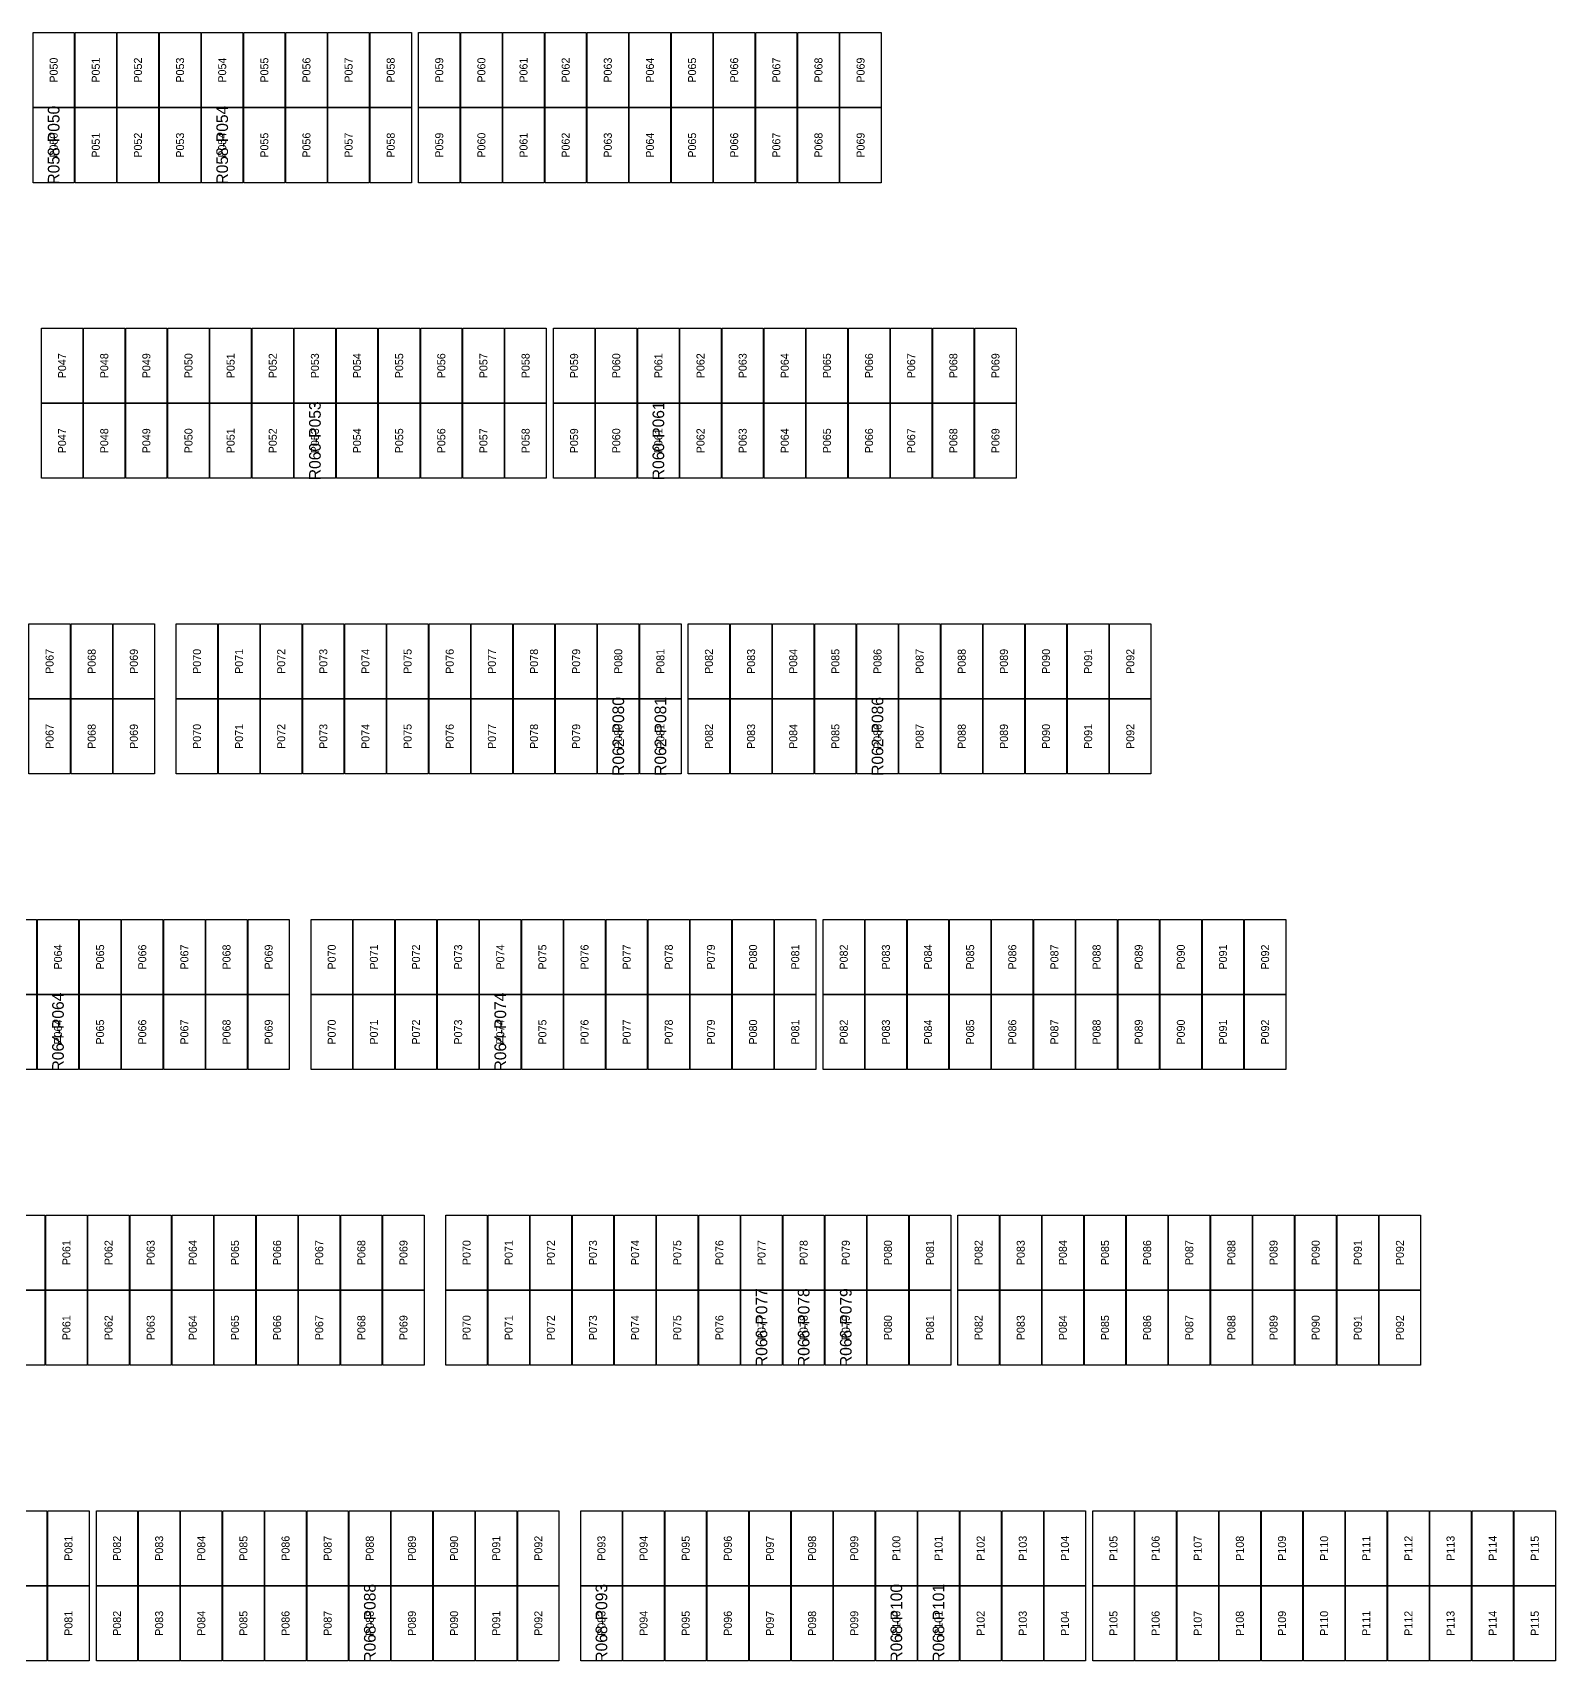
# Model space of a CAD drawing. Extents: x 296295 to 296770, y 651564 to 652121.
# Drawn here: x 296620.32 to 296662.17, y 651848.51 to 651893.28 of the extents above; entities that cross this region are included whole.
import ezdxf
from ezdxf.enums import TextEntityAlignment as Align

# ---------------------------------------------------------------- set-up
doc = ezdxf.new("R2010")
doc.units = 0

msp = doc.modelspace()

# ---------------------------------------------------------------- linework, layer by layer
at = {"layer": 'DEFECTIVE_PANELS'}
for points in [[(296620.327, 651891.22), (296621.461, 651891.22), (296621.461, 651889.157), (296620.327, 651889.157)], [(296624.959, 651891.22), (296626.093, 651891.22), (296626.093, 651889.157), (296624.959, 651889.157)], [(296627.507, 651883.094), (296628.641, 651883.094), (296628.641, 651881.031), (296627.507, 651881.031)], [(296636.947, 651883.094), (296638.081, 651883.094), (296638.081, 651881.031), (296636.947, 651881.031)], [(296635.845, 651874.968), (296636.979, 651874.968), (296636.979, 651872.905), (296635.845, 651872.905)], [(296637.003, 651874.968), (296638.137, 651874.968), (296638.137, 651872.905), (296637.003, 651872.905)], [(296642.969, 651874.968), (296644.103, 651874.968), (296644.103, 651872.905), (296642.969, 651872.905)], [(296620.446, 651866.842), (296621.58, 651866.842), (296621.58, 651864.779), (296620.446, 651864.779)], [(296632.602, 651866.842), (296633.736, 651866.842), (296633.736, 651864.779), (296632.602, 651864.779)], [(296639.782, 651858.716), (296640.916, 651858.716), (296640.916, 651856.653), (296639.782, 651856.653)], [(296640.94, 651858.716), (296642.074, 651858.716), (296642.074, 651856.653), (296640.94, 651856.653)], [(296642.098, 651858.716), (296643.232, 651858.716), (296643.232, 651856.653), (296642.098, 651856.653)], [(296629.016, 651850.59), (296630.15, 651850.59), (296630.15, 651848.527), (296629.016, 651848.527)], [(296635.382, 651850.59), (296636.516, 651850.59), (296636.516, 651848.527), (296635.382, 651848.527)], [(296643.488, 651850.59), (296644.622, 651850.59), (296644.622, 651848.527), (296643.488, 651848.527)], [(296644.646, 651850.59), (296645.78, 651850.59), (296645.78, 651848.527), (296644.646, 651848.527)]]:
    msp.add_lwpolyline(points, close=True, dxfattribs=at)
at = {"layer": 'PANELS_MASTER'}
for points in [[(296620.327, 651893.283), (296621.461, 651893.283), (296621.461, 651891.22), (296620.327, 651891.22)], [(296621.485, 651893.283), (296622.619, 651893.283), (296622.619, 651891.22), (296621.485, 651891.22)], [(296622.643, 651893.283), (296623.777, 651893.283), (296623.777, 651891.22), (296622.643, 651891.22)], [(296623.801, 651893.283), (296624.935, 651893.283), (296624.935, 651891.22), (296623.801, 651891.22)], [(296624.959, 651893.283), (296626.093, 651893.283), (296626.093, 651891.22), (296624.959, 651891.22)], [(296626.117, 651893.283), (296627.251, 651893.283), (296627.251, 651891.22), (296626.117, 651891.22)], [(296627.275, 651893.283), (296628.409, 651893.283), (296628.409, 651891.22), (296627.275, 651891.22)], [(296628.433, 651893.283), (296629.567, 651893.283), (296629.567, 651891.22), (296628.433, 651891.22)], [(296629.591, 651893.283), (296630.725, 651893.283), (296630.725, 651891.22), (296629.591, 651891.22)], [(296630.925, 651893.283), (296632.059, 651893.283), (296632.059, 651891.22), (296630.925, 651891.22)], [(296632.083, 651893.283), (296633.217, 651893.283), (296633.217, 651891.22), (296632.083, 651891.22)], [(296633.241, 651893.283), (296634.375, 651893.283), (296634.375, 651891.22), (296633.241, 651891.22)], [(296634.399, 651893.283), (296635.533, 651893.283), (296635.533, 651891.22), (296634.399, 651891.22)], [(296635.557, 651893.283), (296636.691, 651893.283), (296636.691, 651891.22), (296635.557, 651891.22)], [(296636.715, 651893.283), (296637.849, 651893.283), (296637.849, 651891.22), (296636.715, 651891.22)], [(296637.873, 651893.283), (296639.007, 651893.283), (296639.007, 651891.22), (296637.873, 651891.22)], [(296639.031, 651893.283), (296640.165, 651893.283), (296640.165, 651891.22), (296639.031, 651891.22)], [(296640.189, 651893.283), (296641.323, 651893.283), (296641.323, 651891.22), (296640.189, 651891.22)], [(296641.347, 651893.283), (296642.481, 651893.283), (296642.481, 651891.22), (296641.347, 651891.22)], [(296642.505, 651893.283), (296643.639, 651893.283), (296643.639, 651891.22), (296642.505, 651891.22)], [(296621.485, 651891.22), (296622.619, 651891.22), (296622.619, 651889.157), (296621.485, 651889.157)], [(296622.643, 651891.22), (296623.777, 651891.22), (296623.777, 651889.157), (296622.643, 651889.157)], [(296623.801, 651891.22), (296624.935, 651891.22), (296624.935, 651889.157), (296623.801, 651889.157)], [(296626.117, 651891.22), (296627.251, 651891.22), (296627.251, 651889.157), (296626.117, 651889.157)], [(296627.275, 651891.22), (296628.409, 651891.22), (296628.409, 651889.157), (296627.275, 651889.157)], [(296628.433, 651891.22), (296629.567, 651891.22), (296629.567, 651889.157), (296628.433, 651889.157)], [(296629.591, 651891.22), (296630.725, 651891.22), (296630.725, 651889.157), (296629.591, 651889.157)], [(296630.925, 651891.22), (296632.059, 651891.22), (296632.059, 651889.157), (296630.925, 651889.157)], [(296632.083, 651891.22), (296633.217, 651891.22), (296633.217, 651889.157), (296632.083, 651889.157)], [(296633.241, 651891.22), (296634.375, 651891.22), (296634.375, 651889.157), (296633.241, 651889.157)], [(296634.399, 651891.22), (296635.533, 651891.22), (296635.533, 651889.157), (296634.399, 651889.157)], [(296635.557, 651891.22), (296636.691, 651891.22), (296636.691, 651889.157), (296635.557, 651889.157)], [(296636.715, 651891.22), (296637.849, 651891.22), (296637.849, 651889.157), (296636.715, 651889.157)], [(296637.873, 651891.22), (296639.007, 651891.22), (296639.007, 651889.157), (296637.873, 651889.157)], [(296639.031, 651891.22), (296640.165, 651891.22), (296640.165, 651889.157), (296639.031, 651889.157)], [(296640.189, 651891.22), (296641.323, 651891.22), (296641.323, 651889.157), (296640.189, 651889.157)], [(296641.347, 651891.22), (296642.481, 651891.22), (296642.481, 651889.157), (296641.347, 651889.157)], [(296642.505, 651891.22), (296643.639, 651891.22), (296643.639, 651889.157), (296642.505, 651889.157)], [(296620.559, 651885.157), (296621.693, 651885.157), (296621.693, 651883.094), (296620.559, 651883.094)], [(296621.717, 651885.157), (296622.851, 651885.157), (296622.851, 651883.094), (296621.717, 651883.094)], [(296622.875, 651885.157), (296624.009, 651885.157), (296624.009, 651883.094), (296622.875, 651883.094)], [(296624.033, 651885.157), (296625.167, 651885.157), (296625.167, 651883.094), (296624.033, 651883.094)], [(296625.191, 651885.157), (296626.325, 651885.157), (296626.325, 651883.094), (296625.191, 651883.094)], [(296626.349, 651885.157), (296627.483, 651885.157), (296627.483, 651883.094), (296626.349, 651883.094)], [(296627.507, 651885.157), (296628.641, 651885.157), (296628.641, 651883.094), (296627.507, 651883.094)], [(296628.665, 651885.157), (296629.799, 651885.157), (296629.799, 651883.094), (296628.665, 651883.094)], [(296629.823, 651885.157), (296630.957, 651885.157), (296630.957, 651883.094), (296629.823, 651883.094)], [(296630.981, 651885.157), (296632.115, 651885.157), (296632.115, 651883.094), (296630.981, 651883.094)], [(296632.139, 651885.157), (296633.273, 651885.157), (296633.273, 651883.094), (296632.139, 651883.094)], [(296633.297, 651885.157), (296634.431, 651885.157), (296634.431, 651883.094), (296633.297, 651883.094)], [(296634.631, 651885.157), (296635.765, 651885.157), (296635.765, 651883.094), (296634.631, 651883.094)], [(296635.789, 651885.157), (296636.923, 651885.157), (296636.923, 651883.094), (296635.789, 651883.094)], [(296636.947, 651885.157), (296638.081, 651885.157), (296638.081, 651883.094), (296636.947, 651883.094)], [(296638.105, 651885.157), (296639.239, 651885.157), (296639.239, 651883.094), (296638.105, 651883.094)], [(296639.263, 651885.157), (296640.397, 651885.157), (296640.397, 651883.094), (296639.263, 651883.094)], [(296640.421, 651885.157), (296641.555, 651885.157), (296641.555, 651883.094), (296640.421, 651883.094)], [(296641.579, 651885.157), (296642.713, 651885.157), (296642.713, 651883.094), (296641.579, 651883.094)], [(296642.737, 651885.157), (296643.871, 651885.157), (296643.871, 651883.094), (296642.737, 651883.094)], [(296643.895, 651885.157), (296645.029, 651885.157), (296645.029, 651883.094), (296643.895, 651883.094)], [(296645.053, 651885.157), (296646.187, 651885.157), (296646.187, 651883.094), (296645.053, 651883.094)], [(296646.211, 651885.157), (296647.345, 651885.157), (296647.345, 651883.094), (296646.211, 651883.094)], [(296620.559, 651883.094), (296621.693, 651883.094), (296621.693, 651881.031), (296620.559, 651881.031)], [(296621.717, 651883.094), (296622.851, 651883.094), (296622.851, 651881.031), (296621.717, 651881.031)], [(296622.875, 651883.094), (296624.009, 651883.094), (296624.009, 651881.031), (296622.875, 651881.031)], [(296624.033, 651883.094), (296625.167, 651883.094), (296625.167, 651881.031), (296624.033, 651881.031)], [(296625.191, 651883.094), (296626.325, 651883.094), (296626.325, 651881.031), (296625.191, 651881.031)], [(296626.349, 651883.094), (296627.483, 651883.094), (296627.483, 651881.031), (296626.349, 651881.031)], [(296628.665, 651883.094), (296629.799, 651883.094), (296629.799, 651881.031), (296628.665, 651881.031)], [(296629.823, 651883.094), (296630.957, 651883.094), (296630.957, 651881.031), (296629.823, 651881.031)], [(296630.981, 651883.094), (296632.115, 651883.094), (296632.115, 651881.031), (296630.981, 651881.031)], [(296632.139, 651883.094), (296633.273, 651883.094), (296633.273, 651881.031), (296632.139, 651881.031)], [(296633.297, 651883.094), (296634.431, 651883.094), (296634.431, 651881.031), (296633.297, 651881.031)], [(296634.631, 651883.094), (296635.765, 651883.094), (296635.765, 651881.031), (296634.631, 651881.031)], [(296635.789, 651883.094), (296636.923, 651883.094), (296636.923, 651881.031), (296635.789, 651881.031)], [(296638.105, 651883.094), (296639.239, 651883.094), (296639.239, 651881.031), (296638.105, 651881.031)], [(296639.263, 651883.094), (296640.397, 651883.094), (296640.397, 651881.031), (296639.263, 651881.031)], [(296640.421, 651883.094), (296641.555, 651883.094), (296641.555, 651881.031), (296640.421, 651881.031)], [(296641.579, 651883.094), (296642.713, 651883.094), (296642.713, 651881.031), (296641.579, 651881.031)], [(296642.737, 651883.094), (296643.871, 651883.094), (296643.871, 651881.031), (296642.737, 651881.031)], [(296643.895, 651883.094), (296645.029, 651883.094), (296645.029, 651881.031), (296643.895, 651881.031)], [(296645.053, 651883.094), (296646.187, 651883.094), (296646.187, 651881.031), (296645.053, 651881.031)], [(296646.211, 651883.094), (296647.345, 651883.094), (296647.345, 651881.031), (296646.211, 651881.031)], [(296620.215, 651877.031), (296621.349, 651877.031), (296621.349, 651874.968), (296620.215, 651874.968)], [(296621.373, 651877.031), (296622.507, 651877.031), (296622.507, 651874.968), (296621.373, 651874.968)], [(296622.531, 651877.031), (296623.665, 651877.031), (296623.665, 651874.968), (296622.531, 651874.968)], [(296624.265, 651877.031), (296625.399, 651877.031), (296625.399, 651874.968), (296624.265, 651874.968)], [(296625.423, 651877.031), (296626.557, 651877.031), (296626.557, 651874.968), (296625.423, 651874.968)], [(296626.581, 651877.031), (296627.715, 651877.031), (296627.715, 651874.968), (296626.581, 651874.968)], [(296627.739, 651877.031), (296628.873, 651877.031), (296628.873, 651874.968), (296627.739, 651874.968)], [(296628.897, 651877.031), (296630.031, 651877.031), (296630.031, 651874.968), (296628.897, 651874.968)], [(296630.055, 651877.031), (296631.189, 651877.031), (296631.189, 651874.968), (296630.055, 651874.968)], [(296631.213, 651877.031), (296632.347, 651877.031), (296632.347, 651874.968), (296631.213, 651874.968)], [(296632.371, 651877.031), (296633.505, 651877.031), (296633.505, 651874.968), (296632.371, 651874.968)], [(296633.529, 651877.031), (296634.663, 651877.031), (296634.663, 651874.968), (296633.529, 651874.968)], [(296634.687, 651877.031), (296635.821, 651877.031), (296635.821, 651874.968), (296634.687, 651874.968)], [(296635.845, 651877.031), (296636.979, 651877.031), (296636.979, 651874.968), (296635.845, 651874.968)], [(296637.003, 651877.031), (296638.137, 651877.031), (296638.137, 651874.968), (296637.003, 651874.968)], [(296638.337, 651877.031), (296639.471, 651877.031), (296639.471, 651874.968), (296638.337, 651874.968)], [(296639.495, 651877.031), (296640.629, 651877.031), (296640.629, 651874.968), (296639.495, 651874.968)], [(296640.653, 651877.031), (296641.787, 651877.031), (296641.787, 651874.968), (296640.653, 651874.968)], [(296641.811, 651877.031), (296642.945, 651877.031), (296642.945, 651874.968), (296641.811, 651874.968)], [(296642.969, 651877.031), (296644.103, 651877.031), (296644.103, 651874.968), (296642.969, 651874.968)], [(296644.127, 651877.031), (296645.261, 651877.031), (296645.261, 651874.968), (296644.127, 651874.968)], [(296645.285, 651877.031), (296646.419, 651877.031), (296646.419, 651874.968), (296645.285, 651874.968)], [(296646.443, 651877.031), (296647.577, 651877.031), (296647.577, 651874.968), (296646.443, 651874.968)], [(296647.601, 651877.031), (296648.735, 651877.031), (296648.735, 651874.968), (296647.601, 651874.968)], [(296648.759, 651877.031), (296649.893, 651877.031), (296649.893, 651874.968), (296648.759, 651874.968)], [(296649.917, 651877.031), (296651.051, 651877.031), (296651.051, 651874.968), (296649.917, 651874.968)], [(296620.215, 651874.968), (296621.349, 651874.968), (296621.349, 651872.905), (296620.215, 651872.905)], [(296621.373, 651874.968), (296622.507, 651874.968), (296622.507, 651872.905), (296621.373, 651872.905)], [(296622.531, 651874.968), (296623.665, 651874.968), (296623.665, 651872.905), (296622.531, 651872.905)], [(296624.265, 651874.968), (296625.399, 651874.968), (296625.399, 651872.905), (296624.265, 651872.905)], [(296625.423, 651874.968), (296626.557, 651874.968), (296626.557, 651872.905), (296625.423, 651872.905)], [(296626.581, 651874.968), (296627.715, 651874.968), (296627.715, 651872.905), (296626.581, 651872.905)], [(296627.739, 651874.968), (296628.873, 651874.968), (296628.873, 651872.905), (296627.739, 651872.905)], [(296628.897, 651874.968), (296630.031, 651874.968), (296630.031, 651872.905), (296628.897, 651872.905)], [(296630.055, 651874.968), (296631.189, 651874.968), (296631.189, 651872.905), (296630.055, 651872.905)], [(296631.213, 651874.968), (296632.347, 651874.968), (296632.347, 651872.905), (296631.213, 651872.905)], [(296632.371, 651874.968), (296633.505, 651874.968), (296633.505, 651872.905), (296632.371, 651872.905)], [(296633.529, 651874.968), (296634.663, 651874.968), (296634.663, 651872.905), (296633.529, 651872.905)], [(296634.687, 651874.968), (296635.821, 651874.968), (296635.821, 651872.905), (296634.687, 651872.905)], [(296638.337, 651874.968), (296639.471, 651874.968), (296639.471, 651872.905), (296638.337, 651872.905)], [(296639.495, 651874.968), (296640.629, 651874.968), (296640.629, 651872.905), (296639.495, 651872.905)], [(296640.653, 651874.968), (296641.787, 651874.968), (296641.787, 651872.905), (296640.653, 651872.905)], [(296641.811, 651874.968), (296642.945, 651874.968), (296642.945, 651872.905), (296641.811, 651872.905)], [(296644.127, 651874.968), (296645.261, 651874.968), (296645.261, 651872.905), (296644.127, 651872.905)], [(296645.285, 651874.968), (296646.419, 651874.968), (296646.419, 651872.905), (296645.285, 651872.905)], [(296646.443, 651874.968), (296647.577, 651874.968), (296647.577, 651872.905), (296646.443, 651872.905)], [(296647.601, 651874.968), (296648.735, 651874.968), (296648.735, 651872.905), (296647.601, 651872.905)], [(296648.759, 651874.968), (296649.893, 651874.968), (296649.893, 651872.905), (296648.759, 651872.905)], [(296649.917, 651874.968), (296651.051, 651874.968), (296651.051, 651872.905), (296649.917, 651872.905)], [(296619.288, 651868.905), (296620.422, 651868.905), (296620.422, 651866.842), (296619.288, 651866.842)], [(296620.446, 651868.905), (296621.58, 651868.905), (296621.58, 651866.842), (296620.446, 651866.842)], [(296621.604, 651868.905), (296622.738, 651868.905), (296622.738, 651866.842), (296621.604, 651866.842)], [(296622.762, 651868.905), (296623.896, 651868.905), (296623.896, 651866.842), (296622.762, 651866.842)], [(296623.92, 651868.905), (296625.054, 651868.905), (296625.054, 651866.842), (296623.92, 651866.842)], [(296625.078, 651868.905), (296626.212, 651868.905), (296626.212, 651866.842), (296625.078, 651866.842)], [(296626.236, 651868.905), (296627.37, 651868.905), (296627.37, 651866.842), (296626.236, 651866.842)], [(296627.97, 651868.905), (296629.104, 651868.905), (296629.104, 651866.842), (296627.97, 651866.842)], [(296629.128, 651868.905), (296630.262, 651868.905), (296630.262, 651866.842), (296629.128, 651866.842)], [(296630.286, 651868.905), (296631.42, 651868.905), (296631.42, 651866.842), (296630.286, 651866.842)], [(296631.444, 651868.905), (296632.578, 651868.905), (296632.578, 651866.842), (296631.444, 651866.842)], [(296632.602, 651868.905), (296633.736, 651868.905), (296633.736, 651866.842), (296632.602, 651866.842)], [(296633.76, 651868.905), (296634.894, 651868.905), (296634.894, 651866.842), (296633.76, 651866.842)], [(296634.918, 651868.905), (296636.052, 651868.905), (296636.052, 651866.842), (296634.918, 651866.842)], [(296636.076, 651868.905), (296637.21, 651868.905), (296637.21, 651866.842), (296636.076, 651866.842)], [(296637.234, 651868.905), (296638.368, 651868.905), (296638.368, 651866.842), (296637.234, 651866.842)], [(296638.392, 651868.905), (296639.526, 651868.905), (296639.526, 651866.842), (296638.392, 651866.842)], [(296639.55, 651868.905), (296640.684, 651868.905), (296640.684, 651866.842), (296639.55, 651866.842)], [(296640.708, 651868.905), (296641.842, 651868.905), (296641.842, 651866.842), (296640.708, 651866.842)], [(296642.042, 651868.905), (296643.176, 651868.905), (296643.176, 651866.842), (296642.042, 651866.842)], [(296643.2, 651868.905), (296644.334, 651868.905), (296644.334, 651866.842), (296643.2, 651866.842)], [(296644.358, 651868.905), (296645.492, 651868.905), (296645.492, 651866.842), (296644.358, 651866.842)], [(296645.516, 651868.905), (296646.65, 651868.905), (296646.65, 651866.842), (296645.516, 651866.842)], [(296646.674, 651868.905), (296647.808, 651868.905), (296647.808, 651866.842), (296646.674, 651866.842)], [(296647.832, 651868.905), (296648.966, 651868.905), (296648.966, 651866.842), (296647.832, 651866.842)], [(296648.99, 651868.905), (296650.124, 651868.905), (296650.124, 651866.842), (296648.99, 651866.842)], [(296650.148, 651868.905), (296651.282, 651868.905), (296651.282, 651866.842), (296650.148, 651866.842)], [(296651.306, 651868.905), (296652.44, 651868.905), (296652.44, 651866.842), (296651.306, 651866.842)], [(296652.464, 651868.905), (296653.598, 651868.905), (296653.598, 651866.842), (296652.464, 651866.842)], [(296653.622, 651868.905), (296654.756, 651868.905), (296654.756, 651866.842), (296653.622, 651866.842)], [(296619.288, 651866.842), (296620.422, 651866.842), (296620.422, 651864.779), (296619.288, 651864.779)], [(296621.604, 651866.842), (296622.738, 651866.842), (296622.738, 651864.779), (296621.604, 651864.779)], [(296622.762, 651866.842), (296623.896, 651866.842), (296623.896, 651864.779), (296622.762, 651864.779)], [(296623.92, 651866.842), (296625.054, 651866.842), (296625.054, 651864.779), (296623.92, 651864.779)], [(296625.078, 651866.842), (296626.212, 651866.842), (296626.212, 651864.779), (296625.078, 651864.779)], [(296626.236, 651866.842), (296627.37, 651866.842), (296627.37, 651864.779), (296626.236, 651864.779)], [(296627.97, 651866.842), (296629.104, 651866.842), (296629.104, 651864.779), (296627.97, 651864.779)], [(296629.128, 651866.842), (296630.262, 651866.842), (296630.262, 651864.779), (296629.128, 651864.779)], [(296630.286, 651866.842), (296631.42, 651866.842), (296631.42, 651864.779), (296630.286, 651864.779)], [(296631.444, 651866.842), (296632.578, 651866.842), (296632.578, 651864.779), (296631.444, 651864.779)], [(296633.76, 651866.842), (296634.894, 651866.842), (296634.894, 651864.779), (296633.76, 651864.779)], [(296634.918, 651866.842), (296636.052, 651866.842), (296636.052, 651864.779), (296634.918, 651864.779)], [(296636.076, 651866.842), (296637.21, 651866.842), (296637.21, 651864.779), (296636.076, 651864.779)], [(296637.234, 651866.842), (296638.368, 651866.842), (296638.368, 651864.779), (296637.234, 651864.779)], [(296638.392, 651866.842), (296639.526, 651866.842), (296639.526, 651864.779), (296638.392, 651864.779)], [(296639.55, 651866.842), (296640.684, 651866.842), (296640.684, 651864.779), (296639.55, 651864.779)], [(296640.708, 651866.842), (296641.842, 651866.842), (296641.842, 651864.779), (296640.708, 651864.779)], [(296642.042, 651866.842), (296643.176, 651866.842), (296643.176, 651864.779), (296642.042, 651864.779)], [(296643.2, 651866.842), (296644.334, 651866.842), (296644.334, 651864.779), (296643.2, 651864.779)], [(296644.358, 651866.842), (296645.492, 651866.842), (296645.492, 651864.779), (296644.358, 651864.779)], [(296645.516, 651866.842), (296646.65, 651866.842), (296646.65, 651864.779), (296645.516, 651864.779)], [(296646.674, 651866.842), (296647.808, 651866.842), (296647.808, 651864.779), (296646.674, 651864.779)], [(296647.832, 651866.842), (296648.966, 651866.842), (296648.966, 651864.779), (296647.832, 651864.779)], [(296648.99, 651866.842), (296650.124, 651866.842), (296650.124, 651864.779), (296648.99, 651864.779)], [(296650.148, 651866.842), (296651.282, 651866.842), (296651.282, 651864.779), (296650.148, 651864.779)], [(296651.306, 651866.842), (296652.44, 651866.842), (296652.44, 651864.779), (296651.306, 651864.779)], [(296652.464, 651866.842), (296653.598, 651866.842), (296653.598, 651864.779), (296652.464, 651864.779)], [(296653.622, 651866.842), (296654.756, 651866.842), (296654.756, 651864.779), (296653.622, 651864.779)], [(296619.52, 651860.779), (296620.654, 651860.779), (296620.654, 651858.716), (296619.52, 651858.716)], [(296620.678, 651860.779), (296621.812, 651860.779), (296621.812, 651858.716), (296620.678, 651858.716)], [(296621.836, 651860.779), (296622.97, 651860.779), (296622.97, 651858.716), (296621.836, 651858.716)], [(296622.994, 651860.779), (296624.128, 651860.779), (296624.128, 651858.716), (296622.994, 651858.716)], [(296624.152, 651860.779), (296625.286, 651860.779), (296625.286, 651858.716), (296624.152, 651858.716)], [(296625.31, 651860.779), (296626.444, 651860.779), (296626.444, 651858.716), (296625.31, 651858.716)], [(296626.468, 651860.779), (296627.602, 651860.779), (296627.602, 651858.716), (296626.468, 651858.716)], [(296627.626, 651860.779), (296628.76, 651860.779), (296628.76, 651858.716), (296627.626, 651858.716)], [(296628.784, 651860.779), (296629.918, 651860.779), (296629.918, 651858.716), (296628.784, 651858.716)], [(296629.942, 651860.779), (296631.076, 651860.779), (296631.076, 651858.716), (296629.942, 651858.716)], [(296631.676, 651860.779), (296632.81, 651860.779), (296632.81, 651858.716), (296631.676, 651858.716)], [(296632.834, 651860.779), (296633.968, 651860.779), (296633.968, 651858.716), (296632.834, 651858.716)], [(296633.992, 651860.779), (296635.126, 651860.779), (296635.126, 651858.716), (296633.992, 651858.716)], [(296635.15, 651860.779), (296636.284, 651860.779), (296636.284, 651858.716), (296635.15, 651858.716)], [(296636.308, 651860.779), (296637.442, 651860.779), (296637.442, 651858.716), (296636.308, 651858.716)], [(296637.466, 651860.779), (296638.6, 651860.779), (296638.6, 651858.716), (296637.466, 651858.716)], [(296638.624, 651860.779), (296639.758, 651860.779), (296639.758, 651858.716), (296638.624, 651858.716)], [(296639.782, 651860.779), (296640.916, 651860.779), (296640.916, 651858.716), (296639.782, 651858.716)], [(296640.94, 651860.779), (296642.074, 651860.779), (296642.074, 651858.716), (296640.94, 651858.716)], [(296642.098, 651860.779), (296643.232, 651860.779), (296643.232, 651858.716), (296642.098, 651858.716)], [(296643.256, 651860.779), (296644.39, 651860.779), (296644.39, 651858.716), (296643.256, 651858.716)], [(296644.414, 651860.779), (296645.548, 651860.779), (296645.548, 651858.716), (296644.414, 651858.716)], [(296645.748, 651860.779), (296646.882, 651860.779), (296646.882, 651858.716), (296645.748, 651858.716)], [(296646.906, 651860.779), (296648.04, 651860.779), (296648.04, 651858.716), (296646.906, 651858.716)], [(296648.064, 651860.779), (296649.198, 651860.779), (296649.198, 651858.716), (296648.064, 651858.716)], [(296649.222, 651860.779), (296650.356, 651860.779), (296650.356, 651858.716), (296649.222, 651858.716)], [(296650.38, 651860.779), (296651.514, 651860.779), (296651.514, 651858.716), (296650.38, 651858.716)], [(296651.538, 651860.779), (296652.672, 651860.779), (296652.672, 651858.716), (296651.538, 651858.716)], [(296652.696, 651860.779), (296653.83, 651860.779), (296653.83, 651858.716), (296652.696, 651858.716)], [(296653.854, 651860.779), (296654.988, 651860.779), (296654.988, 651858.716), (296653.854, 651858.716)], [(296655.012, 651860.779), (296656.146, 651860.779), (296656.146, 651858.716), (296655.012, 651858.716)], [(296656.17, 651860.779), (296657.304, 651860.779), (296657.304, 651858.716), (296656.17, 651858.716)], [(296657.328, 651860.779), (296658.462, 651860.779), (296658.462, 651858.716), (296657.328, 651858.716)], [(296619.52, 651858.716), (296620.654, 651858.716), (296620.654, 651856.653), (296619.52, 651856.653)], [(296620.678, 651858.716), (296621.812, 651858.716), (296621.812, 651856.653), (296620.678, 651856.653)], [(296621.836, 651858.716), (296622.97, 651858.716), (296622.97, 651856.653), (296621.836, 651856.653)], [(296622.994, 651858.716), (296624.128, 651858.716), (296624.128, 651856.653), (296622.994, 651856.653)], [(296624.152, 651858.716), (296625.286, 651858.716), (296625.286, 651856.653), (296624.152, 651856.653)], [(296625.31, 651858.716), (296626.444, 651858.716), (296626.444, 651856.653), (296625.31, 651856.653)], [(296626.468, 651858.716), (296627.602, 651858.716), (296627.602, 651856.653), (296626.468, 651856.653)], [(296627.626, 651858.716), (296628.76, 651858.716), (296628.76, 651856.653), (296627.626, 651856.653)], [(296628.784, 651858.716), (296629.918, 651858.716), (296629.918, 651856.653), (296628.784, 651856.653)], [(296629.942, 651858.716), (296631.076, 651858.716), (296631.076, 651856.653), (296629.942, 651856.653)], [(296631.676, 651858.716), (296632.81, 651858.716), (296632.81, 651856.653), (296631.676, 651856.653)], [(296632.834, 651858.716), (296633.968, 651858.716), (296633.968, 651856.653), (296632.834, 651856.653)], [(296633.992, 651858.716), (296635.126, 651858.716), (296635.126, 651856.653), (296633.992, 651856.653)], [(296635.15, 651858.716), (296636.284, 651858.716), (296636.284, 651856.653), (296635.15, 651856.653)], [(296636.308, 651858.716), (296637.442, 651858.716), (296637.442, 651856.653), (296636.308, 651856.653)], [(296637.466, 651858.716), (296638.6, 651858.716), (296638.6, 651856.653), (296637.466, 651856.653)], [(296638.624, 651858.716), (296639.758, 651858.716), (296639.758, 651856.653), (296638.624, 651856.653)], [(296643.256, 651858.716), (296644.39, 651858.716), (296644.39, 651856.653), (296643.256, 651856.653)], [(296644.414, 651858.716), (296645.548, 651858.716), (296645.548, 651856.653), (296644.414, 651856.653)], [(296645.748, 651858.716), (296646.882, 651858.716), (296646.882, 651856.653), (296645.748, 651856.653)], [(296646.906, 651858.716), (296648.04, 651858.716), (296648.04, 651856.653), (296646.906, 651856.653)], [(296648.064, 651858.716), (296649.198, 651858.716), (296649.198, 651856.653), (296648.064, 651856.653)], [(296649.222, 651858.716), (296650.356, 651858.716), (296650.356, 651856.653), (296649.222, 651856.653)], [(296650.38, 651858.716), (296651.514, 651858.716), (296651.514, 651856.653), (296650.38, 651856.653)], [(296651.538, 651858.716), (296652.672, 651858.716), (296652.672, 651856.653), (296651.538, 651856.653)], [(296652.696, 651858.716), (296653.83, 651858.716), (296653.83, 651856.653), (296652.696, 651856.653)], [(296653.854, 651858.716), (296654.988, 651858.716), (296654.988, 651856.653), (296653.854, 651856.653)], [(296655.012, 651858.716), (296656.146, 651858.716), (296656.146, 651856.653), (296655.012, 651856.653)], [(296656.17, 651858.716), (296657.304, 651858.716), (296657.304, 651856.653), (296656.17, 651856.653)], [(296657.328, 651858.716), (296658.462, 651858.716), (296658.462, 651856.653), (296657.328, 651856.653)], [(296619.576, 651852.653), (296620.71, 651852.653), (296620.71, 651850.59), (296619.576, 651850.59)], [(296620.734, 651852.653), (296621.868, 651852.653), (296621.868, 651850.59), (296620.734, 651850.59)], [(296622.068, 651852.653), (296623.202, 651852.653), (296623.202, 651850.59), (296622.068, 651850.59)], [(296623.226, 651852.653), (296624.36, 651852.653), (296624.36, 651850.59), (296623.226, 651850.59)], [(296624.384, 651852.653), (296625.518, 651852.653), (296625.518, 651850.59), (296624.384, 651850.59)], [(296625.542, 651852.653), (296626.676, 651852.653), (296626.676, 651850.59), (296625.542, 651850.59)], [(296626.7, 651852.653), (296627.834, 651852.653), (296627.834, 651850.59), (296626.7, 651850.59)], [(296627.858, 651852.653), (296628.992, 651852.653), (296628.992, 651850.59), (296627.858, 651850.59)], [(296629.016, 651852.653), (296630.15, 651852.653), (296630.15, 651850.59), (296629.016, 651850.59)], [(296630.174, 651852.653), (296631.308, 651852.653), (296631.308, 651850.59), (296630.174, 651850.59)], [(296631.332, 651852.653), (296632.466, 651852.653), (296632.466, 651850.59), (296631.332, 651850.59)], [(296632.49, 651852.653), (296633.624, 651852.653), (296633.624, 651850.59), (296632.49, 651850.59)], [(296633.648, 651852.653), (296634.782, 651852.653), (296634.782, 651850.59), (296633.648, 651850.59)], [(296635.382, 651852.653), (296636.516, 651852.653), (296636.516, 651850.59), (296635.382, 651850.59)], [(296636.54, 651852.653), (296637.674, 651852.653), (296637.674, 651850.59), (296636.54, 651850.59)], [(296637.698, 651852.653), (296638.832, 651852.653), (296638.832, 651850.59), (296637.698, 651850.59)], [(296638.856, 651852.653), (296639.99, 651852.653), (296639.99, 651850.59), (296638.856, 651850.59)], [(296640.014, 651852.653), (296641.148, 651852.653), (296641.148, 651850.59), (296640.014, 651850.59)], [(296641.172, 651852.653), (296642.306, 651852.653), (296642.306, 651850.59), (296641.172, 651850.59)], [(296642.33, 651852.653), (296643.464, 651852.653), (296643.464, 651850.59), (296642.33, 651850.59)], [(296643.488, 651852.653), (296644.622, 651852.653), (296644.622, 651850.59), (296643.488, 651850.59)], [(296644.646, 651852.653), (296645.78, 651852.653), (296645.78, 651850.59), (296644.646, 651850.59)], [(296645.804, 651852.653), (296646.938, 651852.653), (296646.938, 651850.59), (296645.804, 651850.59)], [(296646.962, 651852.653), (296648.096, 651852.653), (296648.096, 651850.59), (296646.962, 651850.59)], [(296648.12, 651852.653), (296649.254, 651852.653), (296649.254, 651850.59), (296648.12, 651850.59)], [(296649.454, 651852.653), (296650.588, 651852.653), (296650.588, 651850.59), (296649.454, 651850.59)], [(296650.612, 651852.653), (296651.746, 651852.653), (296651.746, 651850.59), (296650.612, 651850.59)], [(296651.77, 651852.653), (296652.904, 651852.653), (296652.904, 651850.59), (296651.77, 651850.59)], [(296652.928, 651852.653), (296654.062, 651852.653), (296654.062, 651850.59), (296652.928, 651850.59)], [(296654.086, 651852.653), (296655.22, 651852.653), (296655.22, 651850.59), (296654.086, 651850.59)], [(296655.244, 651852.653), (296656.378, 651852.653), (296656.378, 651850.59), (296655.244, 651850.59)], [(296656.402, 651852.653), (296657.536, 651852.653), (296657.536, 651850.59), (296656.402, 651850.59)], [(296657.56, 651852.653), (296658.694, 651852.653), (296658.694, 651850.59), (296657.56, 651850.59)], [(296658.718, 651852.653), (296659.852, 651852.653), (296659.852, 651850.59), (296658.718, 651850.59)], [(296659.876, 651852.653), (296661.01, 651852.653), (296661.01, 651850.59), (296659.876, 651850.59)], [(296661.034, 651852.653), (296662.168, 651852.653), (296662.168, 651850.59), (296661.034, 651850.59)], [(296619.576, 651850.59), (296620.71, 651850.59), (296620.71, 651848.527), (296619.576, 651848.527)], [(296620.734, 651850.59), (296621.868, 651850.59), (296621.868, 651848.527), (296620.734, 651848.527)], [(296622.068, 651850.59), (296623.202, 651850.59), (296623.202, 651848.527), (296622.068, 651848.527)], [(296623.226, 651850.59), (296624.36, 651850.59), (296624.36, 651848.527), (296623.226, 651848.527)], [(296624.384, 651850.59), (296625.518, 651850.59), (296625.518, 651848.527), (296624.384, 651848.527)], [(296625.542, 651850.59), (296626.676, 651850.59), (296626.676, 651848.527), (296625.542, 651848.527)], [(296626.7, 651850.59), (296627.834, 651850.59), (296627.834, 651848.527), (296626.7, 651848.527)], [(296627.858, 651850.59), (296628.992, 651850.59), (296628.992, 651848.527), (296627.858, 651848.527)], [(296630.174, 651850.59), (296631.308, 651850.59), (296631.308, 651848.527), (296630.174, 651848.527)], [(296631.332, 651850.59), (296632.466, 651850.59), (296632.466, 651848.527), (296631.332, 651848.527)], [(296632.49, 651850.59), (296633.624, 651850.59), (296633.624, 651848.527), (296632.49, 651848.527)], [(296633.648, 651850.59), (296634.782, 651850.59), (296634.782, 651848.527), (296633.648, 651848.527)], [(296636.54, 651850.59), (296637.674, 651850.59), (296637.674, 651848.527), (296636.54, 651848.527)], [(296637.698, 651850.59), (296638.832, 651850.59), (296638.832, 651848.527), (296637.698, 651848.527)], [(296638.856, 651850.59), (296639.99, 651850.59), (296639.99, 651848.527), (296638.856, 651848.527)], [(296640.014, 651850.59), (296641.148, 651850.59), (296641.148, 651848.527), (296640.014, 651848.527)], [(296641.172, 651850.59), (296642.306, 651850.59), (296642.306, 651848.527), (296641.172, 651848.527)], [(296642.33, 651850.59), (296643.464, 651850.59), (296643.464, 651848.527), (296642.33, 651848.527)], [(296645.804, 651850.59), (296646.938, 651850.59), (296646.938, 651848.527), (296645.804, 651848.527)], [(296646.962, 651850.59), (296648.096, 651850.59), (296648.096, 651848.527), (296646.962, 651848.527)], [(296648.12, 651850.59), (296649.254, 651850.59), (296649.254, 651848.527), (296648.12, 651848.527)], [(296649.454, 651850.59), (296650.588, 651850.59), (296650.588, 651848.527), (296649.454, 651848.527)], [(296650.612, 651850.59), (296651.746, 651850.59), (296651.746, 651848.527), (296650.612, 651848.527)], [(296651.77, 651850.59), (296652.904, 651850.59), (296652.904, 651848.527), (296651.77, 651848.527)], [(296652.928, 651850.59), (296654.062, 651850.59), (296654.062, 651848.527), (296652.928, 651848.527)], [(296654.086, 651850.59), (296655.22, 651850.59), (296655.22, 651848.527), (296654.086, 651848.527)], [(296655.244, 651850.59), (296656.378, 651850.59), (296656.378, 651848.527), (296655.244, 651848.527)], [(296656.402, 651850.59), (296657.536, 651850.59), (296657.536, 651848.527), (296656.402, 651848.527)], [(296657.56, 651850.59), (296658.694, 651850.59), (296658.694, 651848.527), (296657.56, 651848.527)], [(296658.718, 651850.59), (296659.852, 651850.59), (296659.852, 651848.527), (296658.718, 651848.527)], [(296659.876, 651850.59), (296661.01, 651850.59), (296661.01, 651848.527), (296659.876, 651848.527)], [(296661.034, 651850.59), (296662.168, 651850.59), (296662.168, 651848.527), (296661.034, 651848.527)]]:
    msp.add_lwpolyline(points, close=True, dxfattribs=at)

# ---------------------------------------------------------------- texts
at = {"layer": 'DEFECT_LABELS'}
for s, p in [('R058-P050', (296620.894, 651890.188)), ('R058-P054', (296625.526, 651890.188)), ('R060-P053', (296628.074, 651882.062)), ('R060-P061', (296637.514, 651882.062)), ('R062-P080', (296636.412, 651873.936)), ('R062-P081', (296637.57, 651873.936)), ('R062-P086', (296643.536, 651873.936)), ('R064-P064', (296621.013, 651865.81)), ('R064-P074', (296633.169, 651865.81)), ('R066-P077', (296640.349, 651857.684)), ('R066-P078', (296641.507, 651857.684)), ('R066-P079', (296642.665, 651857.684)), ('R068-P088', (296629.583, 651849.558)), ('R068-P093', (296635.949, 651849.558)), ('R068-P100', (296644.055, 651849.558)), ('R068-P101', (296645.213, 651849.558))]:
    msp.add_text(s, height=0.32, rotation=90, dxfattribs=at).set_placement(p, align=Align.MIDDLE_CENTER)
at = {"layer": 'PANEL_POSITION'}
for s, p in [('P050', (296620.894, 651892.251)), ('P051', (296622.052, 651892.251)), ('P052', (296623.21, 651892.251)), ('P053', (296624.368, 651892.251)), ('P054', (296625.526, 651892.251)), ('P055', (296626.684, 651892.251)), ('P056', (296627.842, 651892.251)), ('P057', (296629, 651892.251)), ('P058', (296630.158, 651892.251)), ('P059', (296631.492, 651892.251)), ('P060', (296632.65, 651892.251)), ('P061', (296633.808, 651892.251)), ('P062', (296634.966, 651892.251)), ('P063', (296636.124, 651892.251)), ('P064', (296637.282, 651892.251)), ('P065', (296638.44, 651892.251)), ('P066', (296639.598, 651892.251)), ('P067', (296640.756, 651892.251)), ('P068', (296641.914, 651892.251)), ('P069', (296643.072, 651892.251)), ('P050', (296620.894, 651890.188)), ('P051', (296622.052, 651890.188)), ('P052', (296623.21, 651890.188)), ('P053', (296624.368, 651890.188)), ('P054', (296625.526, 651890.188)), ('P055', (296626.684, 651890.188)), ('P056', (296627.842, 651890.188)), ('P057', (296629, 651890.188)), ('P058', (296630.158, 651890.188)), ('P059', (296631.492, 651890.188)), ('P060', (296632.65, 651890.188)), ('P061', (296633.808, 651890.188)), ('P062', (296634.966, 651890.188)), ('P063', (296636.124, 651890.188)), ('P064', (296637.282, 651890.188)), ('P065', (296638.44, 651890.188)), ('P066', (296639.598, 651890.188)), ('P067', (296640.756, 651890.188)), ('P068', (296641.914, 651890.188)), ('P069', (296643.072, 651890.188)), ('P047', (296621.126, 651884.125)), ('P048', (296622.284, 651884.125)), ('P049', (296623.442, 651884.125)), ('P050', (296624.6, 651884.125)), ('P051', (296625.758, 651884.125)), ('P052', (296626.916, 651884.125)), ('P053', (296628.074, 651884.125)), ('P054', (296629.232, 651884.125)), ('P055', (296630.39, 651884.125)), ('P056', (296631.548, 651884.125)), ('P057', (296632.706, 651884.125)), ('P058', (296633.864, 651884.125)), ('P059', (296635.198, 651884.125)), ('P060', (296636.356, 651884.125)), ('P061', (296637.514, 651884.125)), ('P062', (296638.672, 651884.125)), ('P063', (296639.83, 651884.125)), ('P064', (296640.988, 651884.125)), ('P065', (296642.146, 651884.125)), ('P066', (296643.304, 651884.125)), ('P067', (296644.462, 651884.125)), ('P068', (296645.62, 651884.125)), ('P069', (296646.778, 651884.125)), ('P047', (296621.126, 651882.062)), ('P048', (296622.284, 651882.062)), ('P049', (296623.442, 651882.062)), ('P050', (296624.6, 651882.062)), ('P051', (296625.758, 651882.062)), ('P052', (296626.916, 651882.062)), ('P053', (296628.074, 651882.062)), ('P054', (296629.232, 651882.062)), ('P055', (296630.39, 651882.062)), ('P056', (296631.548, 651882.062)), ('P057', (296632.706, 651882.062)), ('P058', (296633.864, 651882.062)), ('P059', (296635.198, 651882.062)), ('P060', (296636.356, 651882.062)), ('P061', (296637.514, 651882.062)), ('P062', (296638.672, 651882.062)), ('P063', (296639.83, 651882.062)), ('P064', (296640.988, 651882.062)), ('P065', (296642.146, 651882.062)), ('P066', (296643.304, 651882.062)), ('P067', (296644.462, 651882.062)), ('P068', (296645.62, 651882.062)), ('P069', (296646.778, 651882.062)), ('P067', (296620.782, 651875.999)), ('P068', (296621.94, 651875.999)), ('P069', (296623.098, 651875.999)), ('P070', (296624.832, 651875.999)), ('P071', (296625.99, 651875.999)), ('P072', (296627.148, 651875.999)), ('P073', (296628.306, 651875.999)), ('P074', (296629.464, 651875.999)), ('P075', (296630.622, 651875.999)), ('P076', (296631.78, 651875.999)), ('P077', (296632.938, 651875.999)), ('P078', (296634.096, 651875.999)), ('P079', (296635.254, 651875.999)), ('P080', (296636.412, 651875.999)), ('P081', (296637.57, 651875.999)), ('P082', (296638.904, 651875.999)), ('P083', (296640.062, 651875.999)), ('P084', (296641.22, 651875.999)), ('P085', (296642.378, 651875.999)), ('P086', (296643.536, 651875.999)), ('P087', (296644.694, 651875.999)), ('P088', (296645.852, 651875.999)), ('P089', (296647.01, 651875.999)), ('P090', (296648.168, 651875.999)), ('P091', (296649.326, 651875.999)), ('P092', (296650.484, 651875.999)), ('P067', (296620.782, 651873.936)), ('P068', (296621.94, 651873.936)), ('P069', (296623.098, 651873.936)), ('P070', (296624.832, 651873.936)), ('P071', (296625.99, 651873.936)), ('P072', (296627.148, 651873.936)), ('P073', (296628.306, 651873.936)), ('P074', (296629.464, 651873.936)), ('P075', (296630.622, 651873.936)), ('P076', (296631.78, 651873.936)), ('P077', (296632.938, 651873.936)), ('P078', (296634.096, 651873.936)), ('P079', (296635.254, 651873.936)), ('P080', (296636.412, 651873.936)), ('P081', (296637.57, 651873.936)), ('P082', (296638.904, 651873.936)), ('P083', (296640.062, 651873.936)), ('P084', (296641.22, 651873.936)), ('P085', (296642.378, 651873.936)), ('P086', (296643.536, 651873.936)), ('P087', (296644.694, 651873.936)), ('P088', (296645.852, 651873.936)), ('P089', (296647.01, 651873.936)), ('P090', (296648.168, 651873.936)), ('P091', (296649.326, 651873.936)), ('P092', (296650.484, 651873.936)), ('P064', (296621.013, 651867.873)), ('P065', (296622.171, 651867.873)), ('P066', (296623.329, 651867.873)), ('P067', (296624.487, 651867.873)), ('P068', (296625.645, 651867.873)), ('P069', (296626.803, 651867.873)), ('P070', (296628.537, 651867.873)), ('P071', (296629.695, 651867.873)), ('P072', (296630.853, 651867.873)), ('P073', (296632.011, 651867.873)), ('P074', (296633.169, 651867.873)), ('P075', (296634.327, 651867.873)), ('P076', (296635.485, 651867.873)), ('P077', (296636.643, 651867.873)), ('P078', (296637.801, 651867.873)), ('P079', (296638.959, 651867.873)), ('P080', (296640.117, 651867.873)), ('P081', (296641.275, 651867.873)), ('P082', (296642.609, 651867.873)), ('P083', (296643.767, 651867.873)), ('P084', (296644.925, 651867.873)), ('P085', (296646.083, 651867.873)), ('P086', (296647.241, 651867.873)), ('P087', (296648.399, 651867.873)), ('P088', (296649.557, 651867.873)), ('P089', (296650.715, 651867.873)), ('P090', (296651.873, 651867.873)), ('P091', (296653.031, 651867.873)), ('P092', (296654.189, 651867.873)), ('P064', (296621.013, 651865.81)), ('P065', (296622.171, 651865.81)), ('P066', (296623.329, 651865.81)), ('P067', (296624.487, 651865.81)), ('P068', (296625.645, 651865.81)), ('P069', (296626.803, 651865.81)), ('P070', (296628.537, 651865.81)), ('P071', (296629.695, 651865.81)), ('P072', (296630.853, 651865.81)), ('P073', (296632.011, 651865.81)), ('P074', (296633.169, 651865.81)), ('P075', (296634.327, 651865.81)), ('P076', (296635.485, 651865.81)), ('P077', (296636.643, 651865.81)), ('P078', (296637.801, 651865.81)), ('P079', (296638.959, 651865.81)), ('P080', (296640.117, 651865.81)), ('P081', (296641.275, 651865.81)), ('P082', (296642.609, 651865.81)), ('P083', (296643.767, 651865.81)), ('P084', (296644.925, 651865.81)), ('P085', (296646.083, 651865.81)), ('P086', (296647.241, 651865.81)), ('P087', (296648.399, 651865.81)), ('P088', (296649.557, 651865.81)), ('P089', (296650.715, 651865.81)), ('P090', (296651.873, 651865.81)), ('P091', (296653.031, 651865.81)), ('P092', (296654.189, 651865.81)), ('P061', (296621.245, 651859.747)), ('P062', (296622.403, 651859.747)), ('P063', (296623.561, 651859.747)), ('P064', (296624.719, 651859.747)), ('P065', (296625.877, 651859.747)), ('P066', (296627.035, 651859.747)), ('P067', (296628.193, 651859.747)), ('P068', (296629.351, 651859.747)), ('P069', (296630.509, 651859.747)), ('P070', (296632.243, 651859.747)), ('P071', (296633.401, 651859.747)), ('P072', (296634.559, 651859.747)), ('P073', (296635.717, 651859.747)), ('P074', (296636.875, 651859.747)), ('P075', (296638.033, 651859.747)), ('P076', (296639.191, 651859.747)), ('P077', (296640.349, 651859.747)), ('P078', (296641.507, 651859.747)), ('P079', (296642.665, 651859.747)), ('P080', (296643.823, 651859.747)), ('P081', (296644.981, 651859.747)), ('P082', (296646.315, 651859.747)), ('P083', (296647.473, 651859.747)), ('P084', (296648.631, 651859.747)), ('P085', (296649.789, 651859.747)), ('P086', (296650.947, 651859.747)), ('P087', (296652.105, 651859.747)), ('P088', (296653.263, 651859.747)), ('P089', (296654.421, 651859.747)), ('P090', (296655.579, 651859.747)), ('P091', (296656.737, 651859.747)), ('P092', (296657.895, 651859.747)), ('P061', (296621.245, 651857.684)), ('P062', (296622.403, 651857.684)), ('P063', (296623.561, 651857.684)), ('P064', (296624.719, 651857.684)), ('P065', (296625.877, 651857.684)), ('P066', (296627.035, 651857.684)), ('P067', (296628.193, 651857.684)), ('P068', (296629.351, 651857.684)), ('P069', (296630.509, 651857.684)), ('P070', (296632.243, 651857.684)), ('P071', (296633.401, 651857.684)), ('P072', (296634.559, 651857.684)), ('P073', (296635.717, 651857.684)), ('P074', (296636.875, 651857.684)), ('P075', (296638.033, 651857.684)), ('P076', (296639.191, 651857.684)), ('P077', (296640.349, 651857.684)), ('P078', (296641.507, 651857.684)), ('P079', (296642.665, 651857.684)), ('P080', (296643.823, 651857.684)), ('P081', (296644.981, 651857.684)), ('P082', (296646.315, 651857.684)), ('P083', (296647.473, 651857.684)), ('P084', (296648.631, 651857.684)), ('P085', (296649.789, 651857.684)), ('P086', (296650.947, 651857.684)), ('P087', (296652.105, 651857.684)), ('P088', (296653.263, 651857.684)), ('P089', (296654.421, 651857.684)), ('P090', (296655.579, 651857.684)), ('P091', (296656.737, 651857.684)), ('P092', (296657.895, 651857.684)), ('P081', (296621.301, 651851.621)), ('P082', (296622.635, 651851.621)), ('P083', (296623.793, 651851.621)), ('P084', (296624.951, 651851.621)), ('P085', (296626.109, 651851.621)), ('P086', (296627.267, 651851.621)), ('P087', (296628.425, 651851.621)), ('P088', (296629.583, 651851.621)), ('P089', (296630.741, 651851.621)), ('P090', (296631.899, 651851.621)), ('P091', (296633.057, 651851.621)), ('P092', (296634.215, 651851.621)), ('P093', (296635.949, 651851.621)), ('P094', (296637.107, 651851.621)), ('P095', (296638.265, 651851.621)), ('P096', (296639.423, 651851.621)), ('P097', (296640.581, 651851.621)), ('P098', (296641.739, 651851.621)), ('P099', (296642.897, 651851.621)), ('P100', (296644.055, 651851.621)), ('P101', (296645.213, 651851.621)), ('P102', (296646.371, 651851.621)), ('P103', (296647.529, 651851.621)), ('P104', (296648.687, 651851.621)), ('P105', (296650.021, 651851.621)), ('P106', (296651.179, 651851.621)), ('P107', (296652.337, 651851.621)), ('P108', (296653.495, 651851.621)), ('P109', (296654.653, 651851.621)), ('P110', (296655.811, 651851.621)), ('P111', (296656.969, 651851.621)), ('P112', (296658.127, 651851.621)), ('P113', (296659.285, 651851.621)), ('P114', (296660.443, 651851.621)), ('P115', (296661.601, 651851.621)), ('P081', (296621.301, 651849.558)), ('P082', (296622.635, 651849.558)), ('P083', (296623.793, 651849.558)), ('P084', (296624.951, 651849.558)), ('P085', (296626.109, 651849.558)), ('P086', (296627.267, 651849.558)), ('P087', (296628.425, 651849.558)), ('P088', (296629.583, 651849.558)), ('P089', (296630.741, 651849.558)), ('P090', (296631.899, 651849.558)), ('P091', (296633.057, 651849.558)), ('P092', (296634.215, 651849.558)), ('P093', (296635.949, 651849.558)), ('P094', (296637.107, 651849.558)), ('P095', (296638.265, 651849.558)), ('P096', (296639.423, 651849.558)), ('P097', (296640.581, 651849.558)), ('P098', (296641.739, 651849.558)), ('P099', (296642.897, 651849.558)), ('P100', (296644.055, 651849.558)), ('P101', (296645.213, 651849.558)), ('P102', (296646.371, 651849.558)), ('P103', (296647.529, 651849.558)), ('P104', (296648.687, 651849.558)), ('P105', (296650.021, 651849.558)), ('P106', (296651.179, 651849.558)), ('P107', (296652.337, 651849.558)), ('P108', (296653.495, 651849.558)), ('P109', (296654.653, 651849.558)), ('P110', (296655.811, 651849.558)), ('P111', (296656.969, 651849.558)), ('P112', (296658.127, 651849.558)), ('P113', (296659.285, 651849.558)), ('P114', (296660.443, 651849.558)), ('P115', (296661.601, 651849.558))]:
    msp.add_text(s, height=0.22, rotation=90, dxfattribs=at).set_placement(p, align=Align.MIDDLE_CENTER)

doc.saveas('drawing.dxf')
